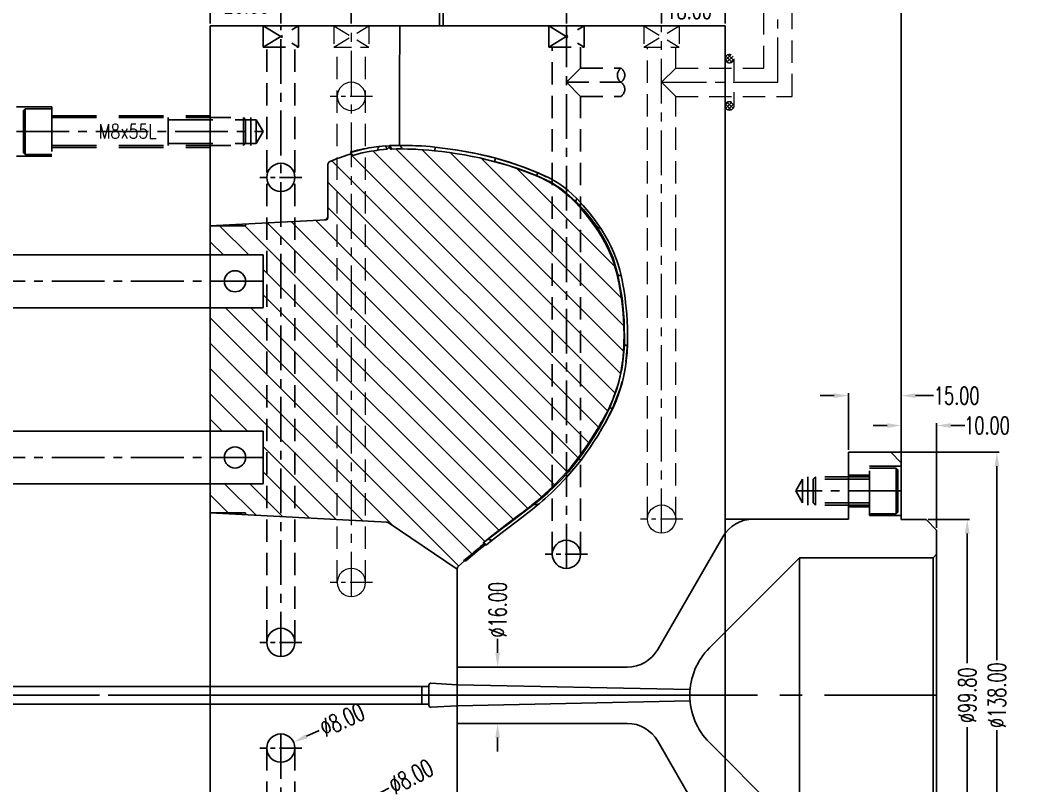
# Model space of a CAD drawing. Header units: inches. Extents: x 143011 to 144494, y -46023 to -44974.
# Drawn here: x 143292.1 to 143574.9, y -45301.9 to -45084.7 of the extents above; entities that cross this region are included whole.
import ezdxf

# ---------------------------------------------------------------- set-up
doc = ezdxf.new("R2010")
doc.units = ezdxf.units.IN
doc.header["$LTSCALE"] = 2
doc.header["$MEASUREMENT"] = 0
doc.header["$PDMODE"] = 3
doc.header["$PDSIZE"] = 0.3125
for name, pattern in [('CENTER', [50.8, 31.75, -6.35, 6.35, -6.35]), ('CENTER2', [1.125, 0.75, -0.125, 0.125, -0.125]), ('DASHED', [0.75, 0.5, -0.25]), ('HIDDEN', [9.525, 6.35, -3.175])]:
    doc.linetypes.add(name, pattern=pattern)
doc.layers.get('0').update_dxf_attribs({"linetype": 'CONTINUOUS'})
doc.layers.get('Defpoints').update_dxf_attribs({"linetype": 'CONTINUOUS'})
for name, color, linetype in [('CAV-COR', 1, 'CONTINUOUS'), ('Layer3', 3, 'CONTINUOUS'), ('PIN', 4, 'CONTINUOUS'), ('Ru', 8, 'CONTINUOUS'), ('SCREW', 52, 'HIDDEN'), ('wr2', 41, 'DASHED')]:
    doc.layers.add(name, color=color, linetype=linetype)
for name, color, linetype, lineweight in [('dim', 3, 'CONTINUOUS', 15), ('WR', 122, 'HIDDEN', 18), ('截面', 191, 'CONTINUOUS', 15)]:
    doc.layers.add(name, color=color, linetype=linetype, lineweight=lineweight)
doc.styles.add('ROMANC', font='romanc', dxfattribs={"width": 0.6, "height": 1})
doc.styles.get("Standard").update_dxf_attribs({"font": 'txt.shx', "width": 0.67})
doc.dimstyles.new('2.00', dxfattribs={"dimtxt": 5, "dimasz": 4, "dimexe": 0.666, "dimexo": 0.626, "dimgap": 1, "dimtad": 0, "dimzin": 0, "dimdsep": 46, "dimtxsty": 'Standard', "dimcen": 0.09, "dimclrd": 3, "dimclre": 3, "dimclrt": 7, "dimazin": 0, "dimtfac": 1, "dimtofl": 0, "dimtmove": 0, "dimatfit": 0, "dimfxl": 0, "dimtolj": 1, "dimtzin": 0, "dimarcsym": 0})

# ---------------------------------------------------------------- blocks, each defined once
blk = doc.blocks.new('*D34600')
at = {"layer": 'Defpoints', "color": 0}
for p in [(143549.09, -45226.52), (143549.09, -45326.32), (143560.79, -45326.32)]:
    blk.add_point(p, dxfattribs=at)
at = {"layer": 'dim', "color": 3, "linetype": 'ByBlock', "lineweight": -2}
for p, q in [((143549.72, -45226.52), (143561.46, -45226.52)), ((143560.79, -45230.52), (143560.79, -45267.32)), ((143560.79, -45322.32), (143560.79, -45285.51)), ((143549.72, -45326.32), (143561.46, -45326.32))]:
    blk.add_line(p, q, dxfattribs=at)
at = {"layer": 'dim', "color": 3, "linetype": 'ByBlock'}
for points in [[(143561.46, -45230.52), (143560.13, -45230.52), (143560.79, -45226.52)], [(143560.13, -45322.32), (143561.46, -45322.32), (143560.79, -45326.32)]]:
    blk.add_solid(points, dxfattribs=at)
at = {"layer": 'dim', "color": 7, "linetype": 'ByBlock', "insert": (143560.79, -45276.42), "char_height": 5, "attachment_point": 5, "rotation": 90}
blk.add_mtext('%%c99.80', dxfattribs=at)
blk = doc.blocks.new('*D34602')
at = {"layer": 'Defpoints', "color": 0}
for p in [(143539.09, -45207.42), (143539.09, -45345.42), (143569.21, -45345.42)]:
    blk.add_point(p, dxfattribs=at)
at = {"layer": 'dim', "color": 3, "linetype": 'ByBlock', "lineweight": -2}
for p, q in [((143539.72, -45207.42), (143569.88, -45207.42)), ((143569.21, -45211.42), (143569.21, -45266.49)), ((143569.21, -45341.42), (143569.21, -45286.35)), ((143539.72, -45345.42), (143569.88, -45345.42))]:
    blk.add_line(p, q, dxfattribs=at)
at = {"layer": 'dim', "color": 3, "linetype": 'ByBlock'}
for points in [[(143569.88, -45211.42), (143568.55, -45211.42), (143569.21, -45207.42)], [(143568.55, -45341.42), (143569.88, -45341.42), (143569.21, -45345.42)]]:
    blk.add_solid(points, dxfattribs=at)
at = {"layer": 'dim', "color": 7, "linetype": 'ByBlock', "insert": (143569.21, -45276.42), "char_height": 5, "attachment_point": 5, "rotation": 90}
blk.add_mtext('%%c138.00', dxfattribs=at)
blk = doc.blocks.new('*D34603')
at = {"layer": 'Defpoints', "color": 0}
for p in [(143552.09, -45199.86), (143542.09, -45209.42), (143552.09, -45229.52)]:
    blk.add_point(p, dxfattribs=at)
at = {"layer": 'dim', "color": 3, "linetype": 'ByBlock', "lineweight": -2}
for p, q in [((143538.09, -45199.86), (143534.09, -45199.86)), ((143542.09, -45208.79), (143542.09, -45199.2)), ((143552.09, -45228.89), (143552.09, -45199.2)), ((143556.09, -45199.86), (143560.09, -45199.86))]:
    blk.add_line(p, q, dxfattribs=at)
at = {"layer": 'dim', "color": 3, "linetype": 'ByBlock'}
for points in [[(143538.09, -45200.53), (143538.09, -45199.2), (143542.09, -45199.86)], [(143556.09, -45199.2), (143556.09, -45200.53), (143552.09, -45199.86)]]:
    blk.add_solid(points, dxfattribs=at)
at = {"layer": 'dim', "color": 7, "linetype": 'ByBlock', "insert": (143566.4, -45199.86), "char_height": 5, "attachment_point": 5}
blk.add_mtext('\\A1;10.00', dxfattribs=at)
blk = doc.blocks.new('*D34604')
at = {"layer": 'Defpoints', "color": 0}
for p in [(143527.09, -45191.38), (143527.09, -45207.42), (143542.09, -45210.42)]:
    blk.add_point(p, dxfattribs=at)
at = {"layer": 'dim', "color": 3, "linetype": 'ByBlock', "lineweight": -2}
for p, q in [((143523.09, -45191.38), (143519.09, -45191.38)), ((143527.09, -45206.79), (143527.09, -45190.71)), ((143542.09, -45209.79), (143542.09, -45190.71)), ((143546.09, -45191.38), (143551.21, -45191.38))]:
    blk.add_line(p, q, dxfattribs=at)
at = {"layer": 'dim', "color": 3, "linetype": 'ByBlock'}
for points in [[(143523.09, -45192.05), (143523.09, -45190.71), (143527.09, -45191.38)], [(143546.09, -45190.71), (143546.09, -45192.05), (143542.09, -45191.38)]]:
    blk.add_solid(points, dxfattribs=at)
at = {"layer": 'dim', "color": 7, "linetype": 'ByBlock', "insert": (143557.79, -45191.38), "char_height": 5, "attachment_point": 5}
blk.add_mtext('\\A1;15.00', dxfattribs=at)
blk = doc.blocks.new('*D37730')
at = {"layer": 'Defpoints', "color": 0}
for p in [(143474.09, -45081.96), (143474.09, -45086.42), (143492.09, -45086.42)]:
    blk.add_point(p, dxfattribs=at)
at = {"layer": 'dim', "color": 3, "linetype": 'ByBlock', "lineweight": -2}
for p, q in [((143470.09, -45081.96), (143466.09, -45081.96)), ((143474.09, -45085.79), (143474.09, -45081.29)), ((143492.09, -45085.79), (143492.09, -45081.29)), ((143496.09, -45081.96), (143500.09, -45081.96))]:
    blk.add_line(p, q, dxfattribs=at)
at = {"layer": 'dim', "color": 3, "linetype": 'ByBlock'}
for points in [[(143470.09, -45082.62), (143470.09, -45081.29), (143474.09, -45081.96)], [(143496.09, -45081.29), (143496.09, -45082.62), (143492.09, -45081.96)]]:
    blk.add_solid(points, dxfattribs=at)
at = {"layer": 'dim', "color": 7, "linetype": 'ByBlock', "insert": (143481.92, -45081.96), "char_height": 5, "attachment_point": 5}
blk.add_mtext('\\A1;18.00', dxfattribs=at)
blk = doc.blocks.new('*D37731')
at = {"layer": 'Defpoints', "color": 0}
for p in [(143447.09, -45074.03), (143447.09, -45086.42), (143492.09, -45086.42)]:
    blk.add_point(p, dxfattribs=at)
at = {"layer": 'dim', "color": 3, "linetype": 'ByBlock', "lineweight": -2}
for p, q in [((143447.09, -45085.79), (143447.09, -45073.36)), ((143492.09, -45085.79), (143492.09, -45073.36)), ((143451.09, -45074.03), (143462.45, -45074.03)), ((143488.09, -45074.03), (143476.74, -45074.03))]:
    blk.add_line(p, q, dxfattribs=at)
at = {"layer": 'dim', "color": 3, "linetype": 'ByBlock'}
for points in [[(143451.09, -45073.36), (143451.09, -45074.7), (143447.09, -45074.03)], [(143488.09, -45074.7), (143488.09, -45073.36), (143492.09, -45074.03)]]:
    blk.add_solid(points, dxfattribs=at)
at = {"layer": 'dim', "color": 7, "linetype": 'ByBlock', "insert": (143469.59, -45074.03), "char_height": 5, "attachment_point": 5}
blk.add_mtext('\\A1;45.00', dxfattribs=at)
blk = doc.blocks.new('*X37635')
at = {"color": 0}
for p, q in [((-7.86, -0.44), (-6.25, 1.17)), ((-6.25, -1.17), (-7.86, 0.44)), ((-5.66, -0.71), (-7.4, 1.03)), ((-7.4, -1.03), (-5.66, 0.71)), ((-5.45, 0.15), (-6.54, 1.24)), ((5.45, 0.15), (6.54, 1.24)), ((5.66, -0.71), (7.4, 1.03)), ((7.4, -1.03), (5.66, 0.71)), ((7.86, -0.44), (6.25, 1.17)), ((6.25, -1.17), (7.86, 0.44)), ((-6.54, -1.24), (-5.45, -0.15)), ((6.54, -1.24), (5.45, -0.15))]:
    blk.add_line(p, q, dxfattribs=at)
blk = doc.blocks.new('*D37780')
at = {"layer": 'Defpoints', "color": 0}
for p in [(143369.73, -45289.75), (143362.46, -45293.09)]:
    blk.add_point(p, dxfattribs=at)
at = {"layer": 'dim', "color": 3, "linetype": 'ByBlock', "lineweight": -2}
for p, q in [((143373.36, -45288.07), (143376.99, -45286.4)), ((143366, -45291.42), (143366.18, -45291.42)), ((143366.09, -45291.51), (143366.09, -45291.33))]:
    blk.add_line(p, q, dxfattribs=at)
at = {"layer": 'dim', "color": 3, "linetype": 'ByBlock'}
blk.add_solid([(143373.08, -45287.47), (143373.64, -45288.68), (143369.73, -45289.75)], dxfattribs=at)
at = {"layer": 'dim', "color": 7, "linetype": 'ByBlock', "insert": (143383.48, -45283.41), "char_height": 5, "attachment_point": 5, "rotation": 24.7368}
blk.add_mtext('\\A1;%%c8.00', dxfattribs=at)
blk = doc.blocks.new('*D37781')
at = {"layer": 'Defpoints', "color": 0}
for p in [(143389.63, -45306.56), (143382.55, -45310.28)]:
    blk.add_point(p, dxfattribs=at)
at = {"layer": 'dim', "color": 3, "linetype": 'ByBlock', "lineweight": -2}
for p, q in [((143393.17, -45304.69), (143396.71, -45302.83)), ((143386.09, -45308.51), (143386.09, -45308.33)), ((143386, -45308.42), (143386.18, -45308.42))]:
    blk.add_line(p, q, dxfattribs=at)
at = {"layer": 'dim', "color": 3, "linetype": 'ByBlock'}
blk.add_solid([(143392.86, -45304.1), (143393.49, -45305.28), (143389.63, -45306.56)], dxfattribs=at)
at = {"layer": 'dim', "color": 7, "linetype": 'ByBlock', "insert": (143403.04, -45299.51), "char_height": 5, "attachment_point": 5, "rotation": 27.7442}
blk.add_mtext('\\A1;%%c8.00', dxfattribs=at)
blk = doc.blocks.new('20160901.152325')
at = {"layer": 'wr2', "linetype": 'CENTER', "ltscale": 0.2}
blk.add_line((-34.94, 82.57), (-34.94, -96.43), dxfattribs=at)
at = {"layer": 'wr2', "linetype": 'CENTER', "ltscale": 0.1}
for p, q in [((-28.94, 78.57), (-40.94, 78.57)), ((-28.94, -53.43), (-40.94, -53.43))]:
    blk.add_line(p, q, dxfattribs=at)
at = {"layer": 'wr2', "linetype": 'HIDDEN', "ltscale": 0.5}
for p, q in [((-38.94, 78.57), (-38.94, -90.43)), ((-30.94, 78.57), (-30.94, -90.43)), ((-39.94, -90.43), (-29.94, -90.43)), ((-39.94, -90.43), (-29.94, -96.43)), ((-39.94, -96.43), (-29.94, -90.43)), ((-39.94, -96.43), (-39.94, -90.43)), ((-29.94, -96.43), (-29.94, -90.43)), ((-39.94, -96.43), (-29.94, -96.43))]:
    blk.add_line(p, q, dxfattribs=at)
at = {"layer": 'wr2', "linetype": 'Continuous', "ltscale": 0.5}
for centre in [(-34.94, 78.57), (-34.94, -53.43)]:
    blk.add_circle(centre, 4, dxfattribs=at)
blk = doc.blocks.new('20160901.152333')
at = {"layer": 'WR', "linetype": 'CENTER', "ltscale": 0.2}
blk.add_line((-20.57, 114.71), (-20.57, -47.29), dxfattribs=at)
at = {"layer": 'WR', "linetype": 'CENTER', "ltscale": 0.1}
for p, q in [((-14.57, 110.71), (-26.57, 110.71)), ((-14.57, -27.29), (-26.57, -27.29))]:
    blk.add_line(p, q, dxfattribs=at)
at = {"layer": 'WR', "linetype": 'HIDDEN', "ltscale": 0.5}
for p, q in [((-24.57, 110.71), (-24.57, -41.29)), ((-16.57, 110.71), (-16.57, -41.29))]:
    blk.add_line(p, q, dxfattribs=at)
at = {"layer": 'WR', "linetype": 'HIDDEN', "ltscale": 0.4}
for p, q in [((-25.57, -41.29), (-15.57, -41.29)), ((-25.57, -41.29), (-15.57, -47.29)), ((-25.57, -47.29), (-15.57, -41.29)), ((-25.57, -47.29), (-25.57, -41.29)), ((-15.57, -47.29), (-15.57, -41.29)), ((-25.57, -47.29), (-15.57, -47.29))]:
    blk.add_line(p, q, dxfattribs=at)
at = {"layer": 'WR', "linetype": 'Continuous', "ltscale": 0.5}
for centre in [(-20.57, 110.71), (-20.57, -27.29)]:
    blk.add_circle(centre, 4, dxfattribs=at)
blk = doc.blocks.new('*D37795')
at = {"layer": 'Defpoints', "color": 0}
for p in [(143427.59, -45268.42), (143429.85, -45268.42), (143430.96, -45284.42)]:
    blk.add_point(p, dxfattribs=at)
at = {"layer": 'dim', "color": 3, "linetype": 'ByBlock', "lineweight": -2}
for p, q in [((143427.59, -45264.42), (143427.59, -45260.42)), ((143429.22, -45268.42), (143426.92, -45268.42)), ((143430.33, -45284.42), (143426.92, -45284.42)), ((143427.59, -45288.42), (143427.59, -45292.42))]:
    blk.add_line(p, q, dxfattribs=at)
at = {"layer": 'dim', "color": 3, "linetype": 'ByBlock'}
for points in [[(143426.92, -45264.42), (143428.25, -45264.42), (143427.59, -45268.42)], [(143428.25, -45288.42), (143426.92, -45288.42), (143427.59, -45284.42)]]:
    blk.add_solid(points, dxfattribs=at)
at = {"layer": 'dim', "color": 7, "linetype": 'ByBlock', "insert": (143427.59, -45252.16), "char_height": 5, "attachment_point": 5, "rotation": 90}
blk.add_mtext('%%c16.00', dxfattribs=at)
blk = doc.blocks.new('*D37796')
at = {"layer": 'Defpoints', "color": 0}
for p in [(143366.09, -45080.35), (143346.09, -45086.42), (143366.09, -45086.42)]:
    blk.add_point(p, dxfattribs=at)
at = {"layer": 'dim', "color": 3, "linetype": 'ByBlock', "lineweight": -2}
for p, q in [((143342.09, -45080.35), (143338.09, -45080.35)), ((143346.09, -45085.79), (143346.09, -45079.68)), ((143366.09, -45085.79), (143366.09, -45079.68)), ((143370.09, -45080.35), (143374.09, -45080.35))]:
    blk.add_line(p, q, dxfattribs=at)
at = {"layer": 'dim', "color": 3, "linetype": 'ByBlock'}
for points in [[(143342.09, -45081.01), (143342.09, -45079.68), (143346.09, -45080.35)], [(143370.09, -45079.68), (143370.09, -45081.01), (143366.09, -45080.35)]]:
    blk.add_solid(points, dxfattribs=at)
at = {"layer": 'dim', "color": 7, "linetype": 'ByBlock', "insert": (143356.35, -45080.35), "char_height": 5, "attachment_point": 5}
blk.add_mtext('\\A1;20.00', dxfattribs=at)
blk = doc.blocks.new('*D37797')
at = {"layer": 'Defpoints', "color": 0}
for p in [(143386.09, -45073.45), (143346.09, -45086.42), (143386.09, -45086.42)]:
    blk.add_point(p, dxfattribs=at)
at = {"layer": 'dim', "color": 3, "linetype": 'ByBlock', "lineweight": -2}
for p, q in [((143346.09, -45085.79), (143346.09, -45072.79)), ((143350.09, -45073.45), (143359.23, -45073.45)), ((143382.09, -45073.45), (143372.96, -45073.45)), ((143386.09, -45085.79), (143386.09, -45072.79))]:
    blk.add_line(p, q, dxfattribs=at)
at = {"layer": 'dim', "color": 3, "linetype": 'ByBlock'}
for points in [[(143350.09, -45072.79), (143350.09, -45074.12), (143346.09, -45073.45)], [(143382.09, -45074.12), (143382.09, -45072.79), (143386.09, -45073.45)]]:
    blk.add_solid(points, dxfattribs=at)
at = {"layer": 'dim', "color": 7, "linetype": 'ByBlock', "insert": (143366.09, -45073.45), "char_height": 5, "attachment_point": 5}
blk.add_mtext('\\A1;40.00', dxfattribs=at)

msp = doc.modelspace()

# ---------------------------------------------------------------- linework, layer by layer
at = {"linetype": 'Continuous'}
for p, q in [((143411.094, -45029.419), (143411.094, -45086.419)), ((143412.094, -45029.419), (143412.094, -45086.419)), ((143542.094, -45029.419), (143542.094, -45226.519))]:
    msp.add_line(p, q, dxfattribs=at)
at = {"linetype": 'HIDDEN'}
for p, q in [((143301.094, -45109.419), (143291.094, -45109.419)), ((143301.094, -45109.419), (143301.094, -45123.419)), ((143301.094, -45111.919), (143346.094, -45111.919)), ((143301.094, -45120.919), (143346.094, -45120.919)), ((143301.094, -45123.419), (143291.094, -45123.419)), ((143533.094, -45211.422), (143542.094, -45211.422)), ((143533.094, -45225.422), (143533.094, -45211.422)), ((143533.094, -45213.922), (143527.094, -45213.922)), ((143533.094, -45222.922), (143527.094, -45222.922)), ((143533.094, -45225.422), (143542.094, -45225.422))]:
    msp.add_line(p, q, dxfattribs=at)
for p, q in [((143527.094, -45226.419), (143527.094, -45207.419)), ((143542.094, -45207.419), (143527.094, -45207.419)), ((143539.094, -45207.419), (143542.094, -45210.419)), ((143542.094, -45210.419), (143542.094, -45226.519)), ((143527.094, -45226.419), (143492.094, -45226.419)), ((143549.094, -45226.519), (143542.094, -45226.519)), ((143549.094, -45226.519), (143542.094, -45226.519)), ((143549.094, -45226.519), (143552.094, -45229.519)), ((143491.456, -45231.419), (143472.981, -45263.419)), ((143552.094, -45323.319), (143552.094, -45229.519)), ((143487.659, -45262.991), (143513.231, -45237.419)), ((143551.094, -45237.419), (143513.231, -45237.419)), ((143513.231, -45315.419), (143513.231, -45237.419)), ((143551.094, -45237.419), (143552.094, -45236.419)), ((143551.094, -45237.419), (143551.094, -45315.419)), ((143464.321, -45268.419), (143416.094, -45268.419)), ((143416.094, -45268.419), (143416.094, -45284.419)), ((143464.321, -45284.419), (143416.094, -45284.419)), ((143491.456, -45321.419), (143472.981, -45289.419)), ((143487.659, -45289.847), (143513.231, -45315.419))]:
    msp.add_line(p, q)
at = {"linetype": 'CENTER', "ltscale": 0.5}
msp.add_line((143552.094, -45276.419), (143141.094, -45276.419), dxfattribs=at)
for centre, radius, start, end in [((143500.117, -45236.419), 10, 90, 150), ((143501.094, -45276.426), 19, 135, 179.97962), ((143464.321, -45258.419), 10, 270, 330), ((143501.094, -45276.412), 19, 180.02038, 225), ((143464.321, -45294.419), 10, 30, 90)]:
    msp.add_arc(centre, radius, start, end)
at = {"layer": 'CAV-COR'}
for p, q in [((143346.094, -45086.419), (143346.094, -45466.419)), ((143492.094, -45086.419), (143346.094, -45086.419)), ((143399.833, -45086.419), (143399.789, -45102.855)), ((143492.094, -45086.419), (143492.094, -45466.419)), ((143399.714, -45120.33), (143399.789, -45102.85)), ((143393.984, -45120.635), (143393.177, -45120.732)), ((143393.317, -45121.748), (143394.094, -45121.649)), ((143393.905, -45120.649), (143393.851, -45120.749)), ((143395.705, -45120.471), (143395.703, -45120.475)), ((143396.778, -45120.52), (143395.705, -45120.471)), ((143396.29, -45121.451), (143396.023, -45121.017)), ((143396.289, -45121.452), (143396.861, -45120.817)), ((143396.902, -45120.731), (143396.78, -45120.525)), ((143396.861, -45120.817), (143397.119, -45121.247)), ((143397.293, -45121.38), (143396.902, -45120.731)), ((143397.603, -45120.368), (143396.957, -45120.393)), ((143396.96, -45120.398), (143396.967, -45120.411)), ((143397.138, -45120.697), (143397.554, -45121.39)), ((143397.393, -45121.396), (143397.509, -45121.391)), ((143400.968, -45120.337), (143399.714, -45120.33)), ((143399.864, -45120.416), (143399.962, -45120.515)), ((143409.709, -45120.841), (143409.783, -45120.896)), ((143385.847, -45122.291), (143386.388, -45123.192)), ((143426.689, -45124.897), (143424.969, -45124.505)), ((143426.675, -45124.948), (143426.689, -45124.897)), ((143438.647, -45128.912), (143438.606, -45129.021)), ((143439.066, -45128.119), (143441.346, -45129.229)), ((143446.216, -45133.096), (143449.769, -45136.23)), ((143449.959, -45135.571), (143449.915, -45135.701)), ((143449.769, -45136.23), (143449.621, -45136.501)), ((143449.769, -45136.23), (143451.975, -45138.585)), ((143455.922, -45143.696), (143455.587, -45143.906)), ((143457.299, -45144.648), (143457.023, -45144.207)), ((143456.158, -45144.748), (143456.402, -45145.136)), ((143460.327, -45152.354), (143461.683, -45157.1)), ((143461.683, -45157.1), (143461.501, -45157.043)), ((143461.623, -45157.545), (143461.727, -45158.005)), ((143461.683, -45157.1), (143462.882, -45163.664)), ((143462.617, -45157.35), (143462.488, -45157.314)), ((143462.723, -45157.78), (143462.618, -45157.317)), ((143462.882, -45163.664), (143463.469, -45170.076)), ((143463.469, -45170.076), (143463.566, -45177.112)), ((143463.566, -45177.112), (143462.939, -45183.38)), ((143463.566, -45177.112), (143463.395, -45177.063)), ((143463.426, -45176.229), (143463.411, -45176.727)), ((143464.423, -45176.806), (143463.97, -45181.766)), ((143464.423, -45176.806), (143464.423, -45176.756)), ((143464.431, -45176.756), (143464.446, -45176.231)), ((143462.939, -45183.38), (143461.512, -45189.229)), ((143461.512, -45189.229), (143459.373, -45194.787)), ((143460.2, -45195.066), (143457.881, -45199.515)), ((143459.373, -45194.787), (143459.226, -45194.763)), ((143454.731, -45203.313), (143456.265, -45200.806)), ((143453.266, -45205.558), (143454.731, -45203.313)), ((143451.867, -45207.583), (143453.266, -45205.558)), ((143450.536, -45209.41), (143450.229, -45209.317)), ((143450.536, -45209.41), (143451.867, -45207.583)), ((143437.882, -45222.239), (143437.698, -45222.18)), ((143439.373, -45220.75), (143437.81, -45222.086)), ((143439.729, -45220.744), (143437.882, -45222.239)), ((143428.872, -45228.925), (143425.449, -45231.59)), ((143430.21, -45227.891), (143428.872, -45228.925)), ((143425.449, -45231.59), (143423.723, -45232.946)), ((143426.868, -45230.603), (143424.914, -45232.075)), ((143424.914, -45232.011), (143424.914, -45232.075)), ((143426.079, -45232.392), (143430.12, -45229.247)), ((143423.608, -45233.183), (143424.06, -45233.487)), ((143423.67, -45233.375), (143423.74, -45233.44)), ((143424.157, -45233.722), (143423.752, -45233.448)), ((143423.944, -45233.809), (143424.048, -45233.648)), ((143424.06, -45233.487), (143424.238, -45233.608)), ((143424.914, -45232.075), (143424.09, -45232.678)), ((143424.238, -45233.608), (143424.362, -45233.691)), ((143424.397, -45233.713), (143426.079, -45232.392)), ((143418.923, -45237.455), (143417.952, -45238.303)), ((143416.094, -45240.634), (143416.108, -45240.464)), ((143416.115, -45240.426), (143416.095, -45240.587)), ((143416.108, -45240.464), (143416.151, -45240.298)), ((143416.161, -45240.271), (143416.115, -45240.426)), ((143416.151, -45240.298), (143416.221, -45240.142)), ((143416.231, -45240.125), (143416.161, -45240.271)), ((143416.221, -45240.142), (143416.317, -45240)), ((143416.323, -45239.993), (143416.231, -45240.125)), ((143416.317, -45240), (143416.436, -45239.877)), ((143416.436, -45239.877), (143416.323, -45239.993)), ((143418.236, -45238.303), (143416.436, -45239.877)), ((143418.571, -45238.303), (143417.952, -45238.303)), ((143416.094, -45240.634), (143416.094, -45240.632)), ((143416.094, -45276.419), (143416.094, -45240.634)), ((143416.094, -45276.419), (143416.094, -45312.204))]:
    msp.add_line(p, q, dxfattribs=at)
at = {"layer": 'CAV-COR', "color": 135}
for p, q in [((143381.392, -45124.356), (143380.707, -45124.635)), ((143381.387, -45124.358), (143382.078, -45124.099)), ((143382.775, -45123.855), (143382.082, -45124.097)), ((143382.773, -45123.855), (143385.125, -45123.067)), ((143385.12, -45123.069), (143386.123, -45122.75)), ((143379.452, -45125.654), (143379.433, -45125.846)), ((143379.433, -45125.846), (143379.433, -45140.945)), ((143380.026, -45124.931), (143380.704, -45124.636)), ((143346.094, -45143.166), (143378.96, -45141.444)), ((143356.094, -45143.166), (143346.094, -45143.166)), ((143356.094, -45142.642), (143356.094, -45143.166)), ((143346.094, -45151.419), (143361.094, -45151.419)), ((143361.094, -45166.419), (143361.094, -45151.419)), ((143346.094, -45166.419), (143361.094, -45166.419)), ((143346.094, -45201.419), (143361.094, -45201.419)), ((143361.094, -45216.419), (143361.094, -45201.419)), ((143346.094, -45216.419), (143361.094, -45216.419)), ((143346.094, -45224.672), (143396.271, -45227.301)), ((143356.094, -45224.672), (143346.094, -45224.672)), ((143356.094, -45224.672), (143356.094, -45225.196)), ((143396.524, -45227.386), (143416.095, -45240.587))]:
    msp.add_line(p, q, dxfattribs=at)
at = {"layer": 'CAV-COR', "linetype": 'ByBlock'}
msp.add_line((143346.094, -45276.419), (143492.094, -45276.419), dxfattribs=at)
at = {"layer": 'CAV-COR'}
for points in [[(143390.353, -45121.2), (143389.551, -45121.355), (143388.744, -45121.524), (143387.87, -45121.726), (143386.91, -45121.977), (143385.847, -45122.291)], [(143385.87, -45122.329), (143388.651, -45121.571), (143390.357, -45121.224)], [(143393.177, -45120.732), (143392.511, -45120.828), (143391.778, -45120.947), (143391.048, -45121.074), (143390.353, -45121.2)], [(143393.851, -45120.749), (143393.749, -45121.032), (143393.617, -45121.427), (143393.526, -45121.721)], [(143393.905, -45120.649), (143393.941, -45120.641), (143393.984, -45120.635)], [(143395.705, -45120.471), (143394.853, -45120.545), (143393.984, -45120.635)], [(143394.094, -45121.649), (143395.19, -45121.538), (143396.289, -45121.452)], [(143396.023, -45121.017), (143395.934, -45120.836), (143395.854, -45120.695), (143395.776, -45120.592), (143395.71, -45120.524), (143395.689, -45120.488), (143395.703, -45120.475)], [(143396.957, -45120.393), (143396.882, -45120.411), (143396.819, -45120.456), (143396.778, -45120.52)], [(143396.967, -45120.411), (143397.077, -45120.595), (143397.138, -45120.697)], [(143397.119, -45121.247), (143397.171, -45121.311), (143397.236, -45121.359), (143397.312, -45121.388), (143397.393, -45121.396)], [(143397.509, -45121.391), (143398.924, -45121.356), (143400.454, -45121.352), (143401.984, -45121.377), (143403.515, -45121.425), (143404.418, -45121.458)], [(143399.714, -45120.33), (143398.774, -45120.339), (143397.856, -45120.359), (143397.603, -45120.368)], [(143399.746, -45120.333), (143399.794, -45120.356), (143399.864, -45120.416)], [(143399.962, -45120.515), (143400.091, -45120.661), (143400.25, -45120.86), (143400.437, -45121.099), (143400.633, -45121.355)], [(143404.312, -45120.433), (143403.473, -45120.403), (143402.221, -45120.363), (143400.968, -45120.337)], [(143409.75, -45120.837), (143408.496, -45120.704), (143407.24, -45120.596), (143405.983, -45120.513), (143404.727, -45120.451), (143404.312, -45120.433)], [(143404.418, -45121.458), (143405.048, -45121.486), (143406.58, -45121.571), (143408.11, -45121.692), (143409.636, -45121.851)], [(143409.709, -45120.841), (143409.723, -45120.837), (143409.75, -45120.837)], [(143409.783, -45120.896), (143409.825, -45121.013), (143409.826, -45121.203), (143409.798, -45121.494), (143409.744, -45121.867)], [(143427.005, -45123.996), (143421.362, -45122.635), (143415.618, -45121.614), (143409.749, -45120.846)], [(143427.038, -45123.989), (143424.9, -45123.433), (143422.752, -45122.918), (143420.588, -45122.463), (143418.422, -45122.06), (143416.259, -45121.698), (143414.094, -45121.387), (143411.929, -45121.099), (143409.75, -45120.837)], [(143386.388, -45123.192), (143389.18, -45122.474), (143390.537, -45122.198)], [(143390.537, -45122.198), (143391.738, -45121.989), (143393.317, -45121.748)], [(143409.636, -45121.851), (143411.793, -45122.11), (143413.939, -45122.395), (143416.081, -45122.702), (143418.224, -45123.061), (143420.374, -45123.461), (143422.523, -45123.912), (143424.658, -45124.424), (143426.776, -45124.974)], [(143427.005, -45123.996), (143427.016, -45124.065), (143426.975, -45124.179), (143426.907, -45124.358), (143426.822, -45124.601), (143426.689, -45124.897)], [(143427.005, -45123.996), (143427.02, -45123.99), (143427.038, -45123.989)], [(143427.005, -45123.996), (143431.074, -45125.161), (143434.99, -45126.517), (143439.066, -45128.119)], [(143439.023, -45128.09), (143434.958, -45126.486), (143430.968, -45125.111), (143427.038, -45123.989)], [(143426.689, -45124.897), (143428.761, -45125.457), (143430.988, -45126.138), (143433.363, -45126.936), (143435.911, -45127.848), (143438.647, -45128.912)], [(143426.776, -45124.974), (143430.699, -45126.095), (143434.65, -45127.46), (143438.623, -45129.028)], [(143438.623, -45129.028), (143440.101, -45129.68), (143440.944, -45130.081)], [(143438.896, -45128.317), (143438.761, -45128.645), (143438.647, -45128.912)], [(143438.647, -45128.912), (143442.646, -45130.764), (143446.216, -45133.096)], [(143439.066, -45128.119), (143439, -45128.118), (143438.962, -45128.151), (143438.931, -45128.219), (143438.896, -45128.317)], [(143439.066, -45128.119), (143439.051, -45128.105), (143439.023, -45128.09)], [(143441.38, -45129.159), (143440.549, -45128.763), (143439.023, -45128.09)], [(143440.944, -45130.081), (143441.552, -45130.387), (143442.968, -45131.164), (143444.337, -45132.022), (143445.654, -45132.96), (143446.916, -45133.971), (143448.129, -45135.042), (143449.29, -45136.166)], [(143450.013, -45135.446), (143448.814, -45134.286), (143447.566, -45133.184), (143446.267, -45132.145), (143444.91, -45131.178), (143443.5, -45130.293), (143442.04, -45129.491), (143441.38, -45129.159)], [(143449.915, -45135.701), (143449.856, -45135.85), (143449.801, -45136.015), (143449.769, -45136.23)], [(143450.028, -45135.464), (143449.989, -45135.477), (143449.959, -45135.571)], [(143453.892, -45139.846), (143451.862, -45137.422), (143450.013, -45135.446)], [(143449.29, -45136.166), (143451.184, -45138.195), (143453.095, -45140.483)], [(143451.975, -45138.585), (143454.069, -45141.108), (143455.922, -45143.696)], [(143453.095, -45140.483), (143454.622, -45142.486), (143456.158, -45144.748)], [(143457.023, -45144.207), (143455.533, -45142.004), (143453.892, -45139.846)], [(143455.922, -45143.696), (143458.474, -45148.054), (143460.327, -45152.354)], [(143456.971, -45144.138), (143456.643, -45143.875), (143456.27, -45143.704), (143455.922, -45143.696)], [(143456.402, -45145.136), (143457.044, -45146.203), (143457.906, -45147.734), (143458.71, -45149.292), (143459.419, -45150.834), (143460.029, -45152.31), (143460.434, -45153.415)], [(143461.373, -45153.008), (143461.204, -45152.536), (143460.535, -45150.847), (143459.772, -45149.148), (143458.918, -45147.461), (143457.995, -45145.808), (143457.299, -45144.648)], [(143460.434, -45153.415), (143460.538, -45153.718), (143460.965, -45155.057), (143461.326, -45156.33), (143461.623, -45157.545)], [(143462.618, -45157.317), (143462.238, -45155.792), (143461.766, -45154.193), (143461.373, -45153.008)], [(143462.488, -45157.314), (143462.197, -45157.234), (143461.683, -45157.1)], [(143461.727, -45158.005), (143462.087, -45159.773), (143462.475, -45162.101), (143462.801, -45164.494), (143463.065, -45166.926), (143463.257, -45169.371), (143463.385, -45171.821), (143463.445, -45174.274), (143463.426, -45176.229)], [(143462.618, -45157.317), (143462.62, -45157.337), (143462.617, -45157.35)], [(143464.446, -45176.231), (143464.466, -45174.446), (143464.422, -45172.237), (143464.326, -45170.166), (143464.202, -45168.259), (143464.054, -45166.552), (143463.893, -45165.045), (143463.727, -45163.677), (143463.549, -45162.385), (143463.352, -45161.113), (143463.136, -45159.842), (143462.894, -45158.575), (143462.723, -45157.78)], [(143463.411, -45176.727), (143463.3, -45179.033), (143463.077, -45181.325), (143463.033, -45181.685)], [(143463.566, -45177.112), (143463.902, -45177.094), (143464.162, -45177.033), (143464.34, -45176.948), (143464.423, -45176.806)], [(143464.05, -45181.773), (143464.089, -45181.459), (143464.317, -45179.117), (143464.431, -45176.756)], [(143464.423, -45176.806), (143464.428, -45176.781), (143464.431, -45176.756)], [(143463.033, -45181.685), (143462.751, -45183.605), (143462.308, -45185.87), (143462.016, -45187.079)], [(143462.986, -45187.402), (143463.299, -45186.109), (143463.754, -45183.792), (143464.05, -45181.773)], [(143462.016, -45187.079), (143461.737, -45188.113), (143461.05, -45190.327), (143460.241, -45192.501), (143459.299, -45194.616)], [(143462.877, -45187.377), (143462.383, -45189.481), (143460.2, -45195.066)], [(143460.22, -45195.054), (143461.186, -45192.885), (143462.012, -45190.666), (143462.715, -45188.402), (143462.986, -45187.402)], [(143456.265, -45200.806), (143457.814, -45197.977), (143459.373, -45194.787)], [(143459.299, -45194.616), (143458.353, -45196.517), (143457.349, -45198.391), (143457, -45199.016)], [(143457.887, -45199.519), (143458.243, -45198.883), (143459.259, -45196.986), (143460.22, -45195.054)], [(143460.2, -45195.066), (143460.081, -45195.022), (143459.814, -45194.934), (143459.373, -45194.787)], [(143460.22, -45195.054), (143460.21, -45195.062), (143460.2, -45195.066)], [(143457, -45199.016), (143456.293, -45200.236), (143455.188, -45202.049), (143454.046, -45203.831), (143452.877, -45205.591), (143451.674, -45207.329), (143450.43, -45209.042)], [(143451.247, -45209.652), (143452.506, -45207.919), (143453.72, -45206.166), (143454.902, -45204.387), (143456.056, -45202.585), (143457.173, -45200.751), (143457.887, -45199.519)], [(143450.43, -45209.042), (143448.417, -45211.597), (143446.086, -45214.261), (143443.386, -45217.029)], [(143450.536, -45209.41), (143449.2, -45211.13), (143447.703, -45212.959), (143445.959, -45214.897), (143443.943, -45216.937), (143441.816, -45218.939), (143439.729, -45220.744)], [(143444.404, -45217.462), (143446.975, -45214.802), (143449.245, -45212.197), (143451.247, -45209.652)], [(143451.252, -45209.645), (143451.166, -45209.622), (143450.926, -45209.548), (143450.536, -45209.41)], [(143443.386, -45217.029), (143442.153, -45218.202), (143440.966, -45219.289), (143439.839, -45220.293), (143438.779, -45221.207)], [(143443.403, -45217.046), (143443.227, -45217.219), (143442.222, -45218.177), (143441.241, -45219.084), (143440.287, -45219.945), (143439.373, -45220.75)], [(143439.439, -45221.986), (143440.277, -45221.265), (143441.109, -45220.532), (143441.932, -45219.791), (143442.745, -45219.044), (143443.556, -45218.281), (143444.404, -45217.462)], [(143438.779, -45221.207), (143438.023, -45221.844), (143437.259, -45222.474), (143436.489, -45223.097), (143435.713, -45223.71), (143434.931, -45224.316), (143434.12, -45224.935), (143430.21, -45227.891)], [(143437.882, -45222.239), (143436.365, -45223.411), (143434.72, -45224.669), (143431.023, -45227.441)], [(143434.445, -45225.97), (143435.327, -45225.298), (143436.168, -45224.65), (143436.997, -45223.997), (143437.818, -45223.336), (143438.632, -45222.665), (143439.439, -45221.986)], [(143437.81, -45222.086), (143437.231, -45222.572), (143436.609, -45223.084), (143435.942, -45223.619), (143435.231, -45224.173), (143434.48, -45224.742)], [(143439.11, -45222.226), (143438.848, -45222.281), (143438.439, -45222.302), (143437.882, -45222.239)], [(143438.699, -45221.329), (143438.729, -45221.3), (143438.779, -45221.207)], [(143434.48, -45224.742), (143430.34, -45227.832), (143429.465, -45228.497), (143426.731, -45230.596)], [(143430.12, -45229.247), (143430.855, -45228.682), (143434.445, -45225.97)], [(143431.023, -45227.441), (143428.976, -45229.003), (143426.868, -45230.603)], [(143418.571, -45238.303), (143420.426, -45236.696), (143422.211, -45235.191), (143423.944, -45233.809)], [(143423.752, -45233.448), (143422.765, -45234.22), (143421.799, -45235.006), (143420.842, -45235.806), (143419.886, -45236.622), (143418.923, -45237.455)], [(143423.432, -45234.217), (143423.394, -45234.19), (143423.341, -45234.156), (143423.282, -45234.119), (143423.221, -45234.076), (143423.157, -45234.031), (143423.091, -45233.984), (143423.078, -45233.975)], [(143423.723, -45232.946), (143423.657, -45233.016), (143423.617, -45233.102), (143423.606, -45233.198), (143423.624, -45233.293), (143423.67, -45233.375)], [(143424.157, -45233.722), (143424.215, -45233.749), (143424.279, -45233.756), (143424.342, -45233.744), (143424.397, -45233.713)], [(143424.362, -45233.691), (143424.377, -45233.701), (143424.387, -45233.707)], [(143424.914, -45232.075), (143425.052, -45232.18), (143425.233, -45232.25), (143425.414, -45232.3), (143425.576, -45232.338), (143425.713, -45232.367)], [(143425.713, -45232.367), (143425.83, -45232.387), (143425.926, -45232.395), (143426.004, -45232.396), (143426.07, -45232.385), (143426.074, -45232.383)], [(143416.095, -45240.587), (143416.094, -45240.611), (143416.094, -45240.634)]]:
    msp.add_lwpolyline(points, dxfattribs=at)
at = {"layer": 'CAV-COR', "color": 135}
msp.add_lwpolyline([(143379.452, -45125.654), (143379.506, -45125.47), (143379.595, -45125.3), (143379.714, -45125.15), (143379.86, -45125.025), (143380.026, -45124.931)], dxfattribs=at)
for centre, radius, start, end in [((143378.433, -45140.47), 1, 273, 0), ((143378.933, -45140.945), 0.5, 273, 0), ((143396.08, -45228.293), 1, 56, 87), ((143396.245, -45227.801), 0.5, 56, 87)]:
    msp.add_arc(centre, radius, start, end, dxfattribs=at)
at = {"layer": 'PIN'}
for p, q in [((143361.094, -45151.419), (143201.094, -45151.419)), ((143361.094, -45166.419), (143361.094, -45151.419)), ((143361.094, -45166.419), (143201.094, -45166.419)), ((143361.094, -45201.419), (143201.094, -45201.419)), ((143361.094, -45216.419), (143361.094, -45201.419)), ((143361.094, -45216.419), (143201.094, -45216.419))]:
    msp.add_line(p, q, dxfattribs=at)
at = {"layer": 'PIN', "linetype": 'CENTER2', "ltscale": 10}
for p, q in [((143361.094, -45158.919), (143201.094, -45158.919)), ((143361.094, -45208.919), (143201.094, -45208.919))]:
    msp.add_line(p, q, dxfattribs=at)
at = {"layer": 'PIN', "color": 5}
for p, q in [((143406.094, -45273.919), (143206.594, -45273.919)), ((143406.094, -45278.919), (143406.094, -45273.919)), ((143406.094, -45278.919), (143206.594, -45278.919))]:
    msp.add_line(p, q, dxfattribs=at)
at = {"layer": 'PIN', "color": 5, "linetype": 'CENTER', "ltscale": 0.3}
msp.add_line((143406.094, -45276.419), (143201.094, -45276.419), dxfattribs=at)
at = {"layer": 'PIN'}
for centre in [(143353.094, -45158.919), (143353.094, -45208.919)]:
    msp.add_circle(centre, 3, dxfattribs=at)
at = {"layer": 'Ru', "color": 5}
for p, q in [((143406.094, -45273.919), (143408.094, -45273.919)), ((143408.094, -45279.311), (143408.094, -45273.527)), ((143406.094, -45278.919), (143408.094, -45278.919))]:
    msp.add_line(p, q, dxfattribs=at)
at = {"layer": 'Ru'}
for p, q in [((143408.621, -45273.027), (143416.094, -45273.419)), ((143482.161, -45274.819), (143416.094, -45273.419)), ((143408.621, -45279.811), (143416.094, -45279.419)), ((143482.161, -45278.019), (143416.094, -45279.419))]:
    msp.add_line(p, q, dxfattribs=at)
for centre, start, end in [((143408.594, -45273.527), 87, 180), ((143408.594, -45279.311), 180, 273)]:
    msp.add_arc(centre, 0.5, start, end, dxfattribs=at)
at = {"layer": 'SCREW'}
for p, q in [((143293.594, -45109.919), (143293.094, -45110.419)), ((143293.094, -45110.419), (143293.094, -45122.419)), ((143293.594, -45109.919), (143293.594, -45122.919)), ((143301.094, -45109.919), (143293.594, -45109.919)), ((143301.094, -45112.419), (143357.594, -45112.419)), ((143334.094, -45112.419), (143334.094, -45120.419)), ((143334.094, -45113.044), (143359.094, -45113.044)), ((143355.469, -45112.419), (143355.469, -45120.419)), ((143356.094, -45113.044), (143355.469, -45112.419)), ((143356.094, -45113.044), (143356.094, -45119.794)), ((143357.594, -45112.419), (143357.594, -45120.419)), ((143359.094, -45113.044), (143361.043, -45116.419)), ((143359.094, -45119.794), (143359.094, -45113.044)), ((143359.094, -45119.794), (143361.043, -45116.419)), ((143301.094, -45120.419), (143357.594, -45120.419)), ((143334.094, -45119.794), (143359.094, -45119.794)), ((143356.094, -45119.794), (143355.469, -45120.419)), ((143293.594, -45122.919), (143293.094, -45122.419)), ((143301.094, -45122.919), (143293.594, -45122.919)), ((143533.094, -45211.922), (143540.594, -45211.922)), ((143540.594, -45224.922), (143540.594, -45211.922)), ((143540.594, -45211.922), (143541.094, -45212.422)), ((143514.094, -45215.047), (143512.146, -45218.422)), ((143533.094, -45215.047), (143514.094, -45215.047)), ((143514.094, -45215.047), (143514.094, -45221.797)), ((143533.094, -45214.422), (143515.594, -45214.422)), ((143515.594, -45222.422), (143515.594, -45214.422)), ((143517.094, -45215.047), (143517.719, -45214.422)), ((143517.094, -45221.797), (143517.094, -45215.047)), ((143517.719, -45222.422), (143517.719, -45214.422)), ((143541.094, -45224.422), (143541.094, -45212.422)), ((143514.094, -45221.797), (143512.146, -45218.422)), ((143533.094, -45221.797), (143514.094, -45221.797)), ((143533.094, -45222.422), (143515.594, -45222.422)), ((143517.094, -45221.797), (143517.719, -45222.422)), ((143533.094, -45224.922), (143540.594, -45224.922)), ((143540.594, -45224.922), (143541.094, -45224.422))]:
    msp.add_line(p, q, dxfattribs=at)
at = {"layer": 'SCREW', "linetype": 'CENTER2', "ltscale": 10}
for p, q in [((143291.094, -45116.419), (143361.043, -45116.419)), ((143542.094, -45218.422), (143512.146, -45218.422))]:
    msp.add_line(p, q, dxfattribs=at)
at = {"layer": 'WR', "linetype": 'CENTER', "ltscale": 0.2}
for p, q in [((143507.094, -45102.419), (143507.094, -45026.419)), ((143474.094, -45230.419), (143474.094, -45086.419)), ((143474.094, -45102.419), (143507.094, -45102.419))]:
    msp.add_line(p, q, dxfattribs=at)
at = {"layer": 'WR', "linetype": 'HIDDEN', "ltscale": 0.5}
for p, q in [((143503.094, -45098.419), (143503.094, -45041.419)), ((143511.094, -45106.419), (143511.094, -45041.419)), ((143470.094, -45226.419), (143470.094, -45092.419)), ((143478.094, -45098.419), (143478.094, -45092.419)), ((143492.094, -45095.729), (143492.094, -45109.109)), ((143494.594, -45095.729), (143494.594, -45109.109)), ((143478.094, -45098.419), (143503.094, -45098.419)), ((143478.094, -45226.419), (143478.094, -45106.419)), ((143478.094, -45106.419), (143511.094, -45106.419))]:
    msp.add_line(p, q, dxfattribs=at)
at = {"layer": 'WR', "linetype": 'HIDDEN', "ltscale": 0.4}
for p, q in [((143469.094, -45092.419), (143479.094, -45086.419)), ((143469.094, -45086.419), (143479.094, -45092.419)), ((143469.094, -45086.419), (143469.094, -45092.419)), ((143469.094, -45086.419), (143479.094, -45086.419)), ((143479.094, -45086.419), (143479.094, -45092.419)), ((143469.094, -45092.419), (143479.094, -45092.419))]:
    msp.add_line(p, q, dxfattribs=at)
at = {"layer": 'WR', "linetype": 'ByBlock'}
for p, q in [((143478.094, -45098.419), (143474.094, -45102.419)), ((143474.094, -45102.419), (143478.094, -45106.419))]:
    msp.add_line(p, q, dxfattribs=at)
at = {"layer": 'WR', "linetype": 'CENTER', "ltscale": 0.1}
msp.add_line((143480.094, -45226.419), (143468.094, -45226.419), dxfattribs=at)
at = {"layer": 'WR', "linetype": 'HIDDEN', "ltscale": 0.5}
for centre in [(143493.344, -45095.729), (143493.344, -45109.109)]:
    msp.add_circle(centre, 1.25, dxfattribs=at)
at = {"layer": 'WR', "linetype": 'Continuous', "ltscale": 0.5}
msp.add_circle((143474.094, -45226.419), 4, dxfattribs=at)
at = {"layer": 'wr2', "linetype": 'HIDDEN', "ltscale": 0.5}
for p, q in [((143442.094, -45092.419), (143452.094, -45086.419)), ((143442.094, -45086.419), (143452.094, -45092.419)), ((143442.094, -45086.419), (143442.094, -45092.419)), ((143442.094, -45086.419), (143452.094, -45086.419)), ((143452.094, -45086.419), (143452.094, -45092.419)), ((143442.094, -45092.419), (143452.094, -45092.419)), ((143443.094, -45236.419), (143443.094, -45092.419)), ((143451.094, -45098.419), (143451.094, -45092.419)), ((143451.094, -45098.419), (143447.094, -45102.419)), ((143451.094, -45098.419), (143462.601, -45098.419)), ((143447.094, -45102.419), (143462.601, -45102.419)), ((143447.094, -45102.419), (143451.094, -45106.419)), ((143451.094, -45236.419), (143451.094, -45106.419)), ((143451.094, -45106.419), (143462.601, -45106.419))]:
    msp.add_line(p, q, dxfattribs=at)
at = {"layer": 'wr2', "linetype": 'CENTER', "ltscale": 0.2}
msp.add_line((143447.094, -45240.419), (143447.094, -45086.419), dxfattribs=at)
at = {"layer": 'wr2', "linetype": 'CENTER', "ltscale": 0.1}
msp.add_line((143453.094, -45236.419), (143441.094, -45236.419), dxfattribs=at)
at = {"layer": 'wr2', "linetype": 'Continuous', "ltscale": 0.5}
msp.add_circle((143447.094, -45236.419), 4, dxfattribs=at)
at = {"layer": 'wr2', "linetype": 'HIDDEN', "ltscale": 0.5}
for centre, start, end in [((143463.994, -45100.419), 124.85814, 235.14186), ((143463.994, -45100.419), 124.85814, 235.14186), ((143461.207, -45100.419), 304.85814, 55.14186), ((143461.207, -45100.419), 304.85814, 55.14186), ((143461.207, -45104.419), 304.85814, 55.14186)]:
    msp.add_arc(centre, 2.437, start, end, dxfattribs=at)
at = {"layer": '截面'}
for p, q in [((143398.757, -45121.361), (143462.465, -45185.068)), ((143406.127, -45121.546), (143463.315, -45178.734)), ((143385.861, -45122.833), (143458.749, -45195.721)), ((143392.143, -45121.93), (143460.911, -45190.699)), ((143414.197, -45122.432), (143463.374, -45171.609)), ((143422.968, -45124.019), (143462.7, -45163.751)), ((143380.548, -45124.704), (143456.212, -45200.369)), ((143433.036, -45126.902), (143460.86, -45154.727)), ((143379.433, -45130.774), (143453.425, -45204.766)), ((143379.433, -45137.958), (143450.466, -45208.991)), ((143348.721, -45143.166), (143356.973, -45151.419)), ((143355.905, -45143.166), (143436.124, -45223.385)), ((143362.243, -45142.32), (143440.038, -45220.115)), ((143369.069, -45141.962), (143443.756, -45216.649)), ((143375.896, -45141.604), (143447.237, -45212.946)), ((143346.094, -45147.724), (143349.789, -45151.419)), ((143361.094, -45155.54), (143432.052, -45226.497)), ((143361.094, -45162.724), (143427.986, -45229.616)), ((143350.421, -45166.419), (143420.284, -45236.282)), ((143357.605, -45166.419), (143423.952, -45232.766)), ((143346.094, -45169.277), (143416.574, -45239.756)), ((143346.094, -45176.461), (143398.046, -45228.413)), ((143346.094, -45183.645), (143389.39, -45226.941)), ((143346.094, -45190.83), (143356.684, -45201.419)), ((143346.094, -45198.014), (143349.5, -45201.419)), ((143361.094, -45205.83), (143381.808, -45226.543)), ((143361.094, -45213.014), (143374.227, -45226.146)), ((143350.131, -45216.419), (143359.064, -45225.351)), ((143357.316, -45216.419), (143366.645, -45225.749)), ((143346.094, -45219.566), (143351.2, -45224.672))]:
    msp.add_line(p, q, dxfattribs=at)

# ---------------------------------------------------------------- block references
at = {"layer": 'WR', "linetype": 'ByBlock', "xscale": -1, "rotation": -180}
msp.add_blockref('20160901.152333', (143406.665, -45133.712), dxfattribs=at)
at = {"layer": 'WR', "linetype": 'HIDDEN', "ltscale": 0.5, "rotation": -90}
msp.add_blockref('*X37635', (143493.344, -45102.419), dxfattribs=at)
at = {"layer": 'wr2', "linetype": 'ByBlock', "xscale": -1, "rotation": -180}
msp.add_blockref('20160901.152325', (143401.032, -45182.853), dxfattribs=at)
at = {"layer": 'wr2', "linetype": 'ByBlock'}
msp.add_blockref('20160901.152325', (143401.032, -45369.985), dxfattribs=at)

# ---------------------------------------------------------------- texts
at = {"layer": 'Layer3', "style": 'ROMANC', "width": 0.8}
msp.add_text('M8x55L', height=4.0648, rotation=1080, dxfattribs=at).set_placement((143314.415, -45118.387))

# ---------------------------------------------------------------- dimensions: what is measured, and where the dimension line sits
at = {"layer": 'dim', "linetype": 'ByBlock'}
for base, p1, p2, picture, middle in [((143386.094, -45073.453), (143346.094, -45086.419), (143386.094, -45086.419), '*D37797', (143366.094, -45073.453)), ((143447.094, -45074.03), (143492.094, -45086.419), (143447.094, -45086.419), '*D37731', (143469.594, -45074.03)), ((143552.094, -45199.864), (143542.094, -45209.419), (143552.094, -45229.519), '*D34603', (143566.399, -45199.864))]:
    dim = msp.add_linear_dim(base=base, p1=p1, p2=p2, dimstyle='2.00', dxfattribs=at)
    dim.commit()
    dim.dimension.update_dxf_attribs({"geometry": picture, "text_midpoint": middle})
for base, p1, p2, picture, middle in [((143366.094, -45080.347), (143346.094, -45086.419), (143366.094, -45086.419), '*D37796', (143356.347, -45080.347)), ((143474.094, -45081.956), (143492.094, -45086.419), (143474.094, -45086.419), '*D37730', (143481.917, -45081.956)), ((143527.094, -45191.381), (143542.094, -45210.419), (143527.094, -45207.419), '*D34604', (143557.794, -45191.381))]:
    dim = msp.add_linear_dim(base=base, p1=p1, p2=p2, dimstyle='2.00', dxfattribs=at)
    dim.commit()
    dim.dimension.update_dxf_attribs({"geometry": picture, "text_midpoint": middle, "dimtype": 160})
for base, p1, p2, picture, middle in [((143569.213, -45345.419), (143539.094, -45207.419), (143539.094, -45345.419), '*D34602', (143569.213, -45276.419)), ((143560.795, -45326.319), (143549.094, -45226.519), (143549.094, -45326.319), '*D34600', (143560.795, -45276.419))]:
    dim = msp.add_linear_dim(base=base, p1=p1, p2=p2, angle=270, text='%%c<>', dimstyle='2.00', dxfattribs=at)
    dim.commit()
    dim.dimension.update_dxf_attribs({"geometry": picture, "text_midpoint": middle, "dimtype": 160})
dim = msp.add_linear_dim(base=(143427.587, -45268.419), p1=(143430.957, -45284.419), p2=(143429.848, -45268.419), angle=90, text='%%c<>', dimstyle='2.00', dxfattribs=at)
dim.commit()
dim.dimension.update_dxf_attribs({"geometry": '*D37795', "text_midpoint": (143427.587, -45252.161)})
for p1, p2, picture, middle in [((143362.462, -45293.093), (143369.727, -45289.745), '*D37780', (143383.48, -45283.409)), ((143382.554, -45310.281), (143389.635, -45306.557), '*D37781', (143403.036, -45299.508))]:
    dim = msp.add_diameter_dim_2p(p1=p1, p2=p2, dimstyle='2.00', dxfattribs=at)
    dim.commit()
    dim.dimension.update_dxf_attribs({"geometry": picture, "text_midpoint": middle})

doc.saveas('drawing.dxf')
